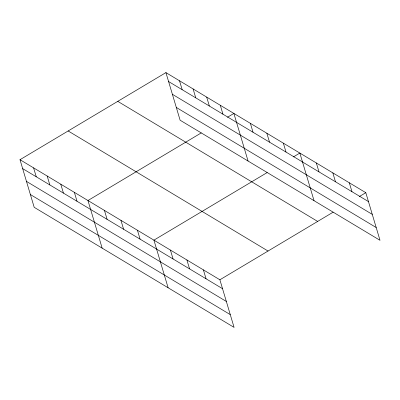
<?xml version="1.0" encoding="UTF-8"?>
<svg xmlns="http://www.w3.org/2000/svg" width="400" height="400" viewBox="0 0 400 400"><rect width="100%" height="100%" fill="white"/><g stroke="black" fill="none" stroke-linecap="round" stroke-linejoin="round"><path stroke-width="0.6" d="M20 159.7L219.885 279.78L234.08 327.39L34.195 207.315L20 159.7L165.92 72.61L365.805 192.685L380 240.3L180.115 120.22L165.92 72.61M201.245 132.915L87.96 200.525L102.155 248.14M227.46 117.265L233.88 113.435L248.075 161.05M267.205 172.54L153.925 240.15L168.12 287.765M293.425 156.895L299.845 153.06L314.04 200.675M219.885 279.78L333.17 212.165M359.385 196.52L365.805 192.685M168.575 81.525L368.465 201.6M172.385 94.295L372.27 214.375M176.305 107.45L376.195 227.53M117.765 101.35L317.65 221.425M68.155 130.96L268.04 251.04M22.66 168.615L222.545 288.695M26.465 181.385L226.35 301.465M30.385 194.545L230.275 314.62M349.315 182.78L351.975 191.695M332.825 172.875L335.48 181.79M316.335 162.965L318.99 171.885M283.355 143.155L286.01 152.07M266.86 133.25L269.52 142.165M250.37 123.34L253.03 132.255M220.29 105.27L222.945 114.185M206.695 97.105L209.355 106.02M193.105 88.94L195.76 97.855M179.51 80.775L182.17 89.69M203.395 269.87L206.055 278.785M186.905 259.965L189.565 268.88M170.415 250.06L173.07 258.975M137.435 230.245L140.09 239.16M120.945 220.34L123.6 229.255M104.45 210.435L107.11 219.35M74.37 192.36L77.025 201.275M60.775 184.195L63.435 193.11M47.185 176.03L49.84 184.945M33.59 167.865L36.25 176.78"/></g></svg>
